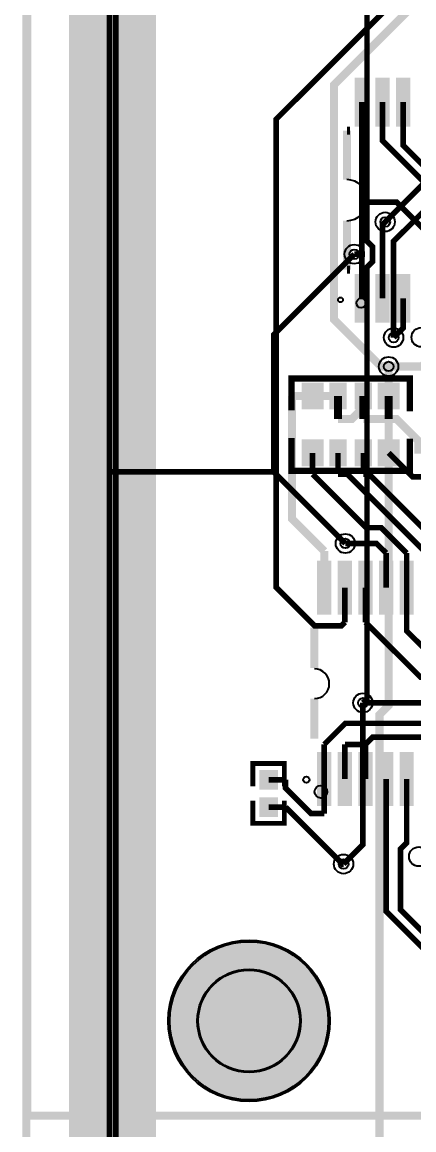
# Model space of a CAD drawing. Header units: millimetres. Extents: x 0 to 210, y -1 to 136.
# Drawn here: x -0.21 to 12.15, y 34.76 to 69.76 of the extents above; entities that cross this region are included whole.
import ezdxf

# ---------------------------------------------------------------- set-up
doc = ezdxf.new("R2010")
doc.units = ezdxf.units.MM
for name, color, linetype, true_color in [('BoardOutLine', 7, 'Continuous', 0xff00ff), ('BottomLayer', 7, 'Continuous', 0x0000ff), ('BottomSolderMaskLayer', 7, 'Continuous', 0xaa00ff), ('Document', 7, 'Continuous', 0xffffff), ('Hole', 7, 'Continuous', 0x222222), ('Multi-Layer', 7, 'Continuous', 0xc0c0c0), ('TopLayer', 7, 'Continuous', 0xff0000), ('TopPasteMaskLayer', 7, 'Continuous', 0x808080), ('TopSilkLayer', 7, 'Continuous', 0xffcc00), ('TopSolderMaskLayer', 7, 'Continuous', 0x800080)]:
    doc.layers.add(name, color=color, linetype=linetype, true_color=true_color)

msp = doc.modelspace()

# ---------------------------------------------------------------- hatches: boundary and pattern name
at = {"layer": 'BottomSolderMaskLayer'}
msp.add_hatch(color=256, dxfattribs=at).paths.add_polyline_path([(4.399, 38.204, 1), (9.5, 38.204, 1)])
at = {"layer": 'TopLayer'}
for points in [[(10.312, 67.982), (10.711, 67.982), (10.711, 66.488), (10.312, 66.488)], [(10.962, 67.982), (11.362, 67.982), (11.362, 66.488), (10.962, 66.488)], [(11.612, 67.982), (12.012, 67.982), (12.012, 66.488), (11.612, 66.488)], [(10.312, 61.782), (10.711, 61.782), (10.711, 60.288), (10.312, 60.288)], [(10.962, 61.782), (11.362, 61.782), (11.362, 60.288), (10.962, 60.288)], [(11.612, 61.782), (12.012, 61.782), (12.012, 60.288), (11.612, 60.288)], [(9.282, 57.548), (8.632, 57.548), (8.632, 58.348), (9.282, 58.348)], [(10.006, 57.548), (9.506, 57.548), (9.506, 58.348), (10.006, 58.348)], [(10.807, 57.548), (10.307, 57.548), (10.307, 58.348), (10.807, 58.348)], [(11.681, 57.548), (11.031, 57.548), (11.031, 58.348), (11.681, 58.348)], [(9.282, 55.749), (8.632, 55.749), (8.632, 56.549), (9.282, 56.549)], [(10.006, 55.749), (9.506, 55.749), (9.506, 56.549), (10.006, 56.549)], [(10.807, 55.749), (10.307, 55.749), (10.307, 56.549), (10.807, 56.549)], [(11.681, 55.749), (11.031, 55.749), (11.031, 56.549), (11.681, 56.549)], [(9.125, 52.717), (9.525, 52.717), (9.525, 51.067), (9.125, 51.067)], [(9.775, 52.717), (10.175, 52.717), (10.175, 51.067), (9.775, 51.067)], [(10.425, 52.717), (10.825, 52.717), (10.825, 51.067), (10.425, 51.067)], [(11.075, 52.717), (11.475, 52.717), (11.475, 51.067), (11.075, 51.067)], [(11.725, 52.717), (12.125, 52.717), (12.125, 51.067), (11.725, 51.067)], [(9.125, 46.672), (9.525, 46.672), (9.525, 45.022), (9.125, 45.022)], [(9.775, 46.672), (10.175, 46.672), (10.175, 45.022), (9.775, 45.022)], [(10.425, 46.672), (10.825, 46.672), (10.825, 45.022), (10.425, 45.022)], [(11.075, 46.672), (11.475, 46.672), (11.475, 45.022), (11.075, 45.022)], [(11.725, 46.672), (12.125, 46.672), (12.125, 45.022), (11.725, 45.022)], [(7.836, 45.54), (7.296, 45.54), (7.296, 46.106), (7.836, 46.106)], [(7.836, 45.24), (7.296, 45.24), (7.296, 44.674), (7.836, 44.674)]]:
    msp.add_hatch(color=256, dxfattribs=at).paths.add_polyline_path(points)
at = {"layer": 'TopPasteMaskLayer'}
for points in [[(10.312, 67.982), (10.711, 67.982), (10.711, 66.488), (10.312, 66.488)], [(10.962, 67.982), (11.362, 67.982), (11.362, 66.488), (10.962, 66.488)], [(11.612, 67.982), (12.012, 67.982), (12.012, 66.488), (11.612, 66.488)], [(10.312, 61.782), (10.711, 61.782), (10.711, 60.288), (10.312, 60.288)], [(10.962, 61.782), (11.362, 61.782), (11.362, 60.288), (10.962, 60.288)], [(11.612, 61.782), (12.012, 61.782), (12.012, 60.288), (11.612, 60.288)], [(9.282, 57.548), (8.632, 57.548), (8.632, 58.348), (9.282, 58.348)], [(10.006, 57.548), (9.506, 57.548), (9.506, 58.348), (10.006, 58.348)], [(10.807, 57.548), (10.307, 57.548), (10.307, 58.348), (10.807, 58.348)], [(11.681, 57.548), (11.031, 57.548), (11.031, 58.348), (11.681, 58.348)], [(9.282, 55.749), (8.632, 55.749), (8.632, 56.549), (9.282, 56.549)], [(10.006, 55.749), (9.506, 55.749), (9.506, 56.549), (10.006, 56.549)], [(10.807, 55.749), (10.307, 55.749), (10.307, 56.549), (10.807, 56.549)], [(11.681, 55.749), (11.031, 55.749), (11.031, 56.549), (11.681, 56.549)], [(9.125, 52.717), (9.525, 52.717), (9.525, 51.067), (9.125, 51.067)], [(9.775, 52.717), (10.175, 52.717), (10.175, 51.067), (9.775, 51.067)], [(10.425, 52.717), (10.825, 52.717), (10.825, 51.067), (10.425, 51.067)], [(11.075, 52.717), (11.475, 52.717), (11.475, 51.067), (11.075, 51.067)], [(11.725, 52.717), (12.125, 52.717), (12.125, 51.067), (11.725, 51.067)], [(9.125, 46.672), (9.525, 46.672), (9.525, 45.022), (9.125, 45.022)], [(9.775, 46.672), (10.175, 46.672), (10.175, 45.022), (9.775, 45.022)], [(10.425, 46.672), (10.825, 46.672), (10.825, 45.022), (10.425, 45.022)], [(11.075, 46.672), (11.475, 46.672), (11.475, 45.022), (11.075, 45.022)], [(11.725, 46.672), (12.125, 46.672), (12.125, 45.022), (11.725, 45.022)], [(7.796, 45.525), (7.336, 45.525), (7.296, 45.565), (7.296, 46.066), (7.336, 46.106), (7.796, 46.106), (7.836, 46.066), (7.836, 45.565)], [(7.796, 45.255), (7.336, 45.255), (7.296, 45.215), (7.296, 44.714), (7.336, 44.674), (7.796, 44.674), (7.836, 44.714), (7.836, 45.215)]]:
    msp.add_hatch(color=256, dxfattribs=at).paths.add_polyline_path(points)
at = {"layer": 'TopSolderMaskLayer'}
for points in [[(10.286, 68.007), (10.737, 68.007), (10.737, 66.463), (10.286, 66.463)], [(10.936, 68.007), (11.387, 68.007), (11.387, 66.463), (10.936, 66.463)], [(11.586, 68.007), (12.037, 68.007), (12.037, 66.463), (11.586, 66.463)], [(10.286, 61.807), (10.737, 61.807), (10.737, 60.263), (10.286, 60.263)], [(10.936, 61.807), (11.387, 61.807), (11.387, 60.263), (10.936, 60.263)], [(11.586, 61.807), (12.037, 61.807), (12.037, 60.263), (11.586, 60.263)], [(9.307, 57.523), (8.606, 57.523), (8.606, 58.374), (9.307, 58.374)], [(10.032, 57.523), (9.481, 57.523), (9.481, 58.374), (10.032, 58.374)], [(10.832, 57.523), (10.281, 57.523), (10.281, 58.374), (10.832, 58.374)], [(11.707, 57.523), (11.006, 57.523), (11.006, 58.374), (11.707, 58.374)], [(9.307, 55.723), (8.606, 55.723), (8.606, 56.574), (9.307, 56.574)], [(10.032, 55.723), (9.481, 55.723), (9.481, 56.574), (10.032, 56.574)], [(10.832, 55.723), (10.281, 55.723), (10.281, 56.574), (10.832, 56.574)], [(11.707, 55.723), (11.006, 55.723), (11.006, 56.574), (11.707, 56.574)], [(9.099, 52.743), (9.55, 52.743), (9.55, 51.042), (9.099, 51.042)], [(9.749, 52.743), (10.2, 52.743), (10.2, 51.042), (9.749, 51.042)], [(10.399, 52.743), (10.85, 52.743), (10.85, 51.042), (10.399, 51.042)], [(11.049, 52.743), (11.5, 52.743), (11.5, 51.042), (11.049, 51.042)], [(11.699, 52.743), (12.15, 52.743), (12.15, 51.042), (11.699, 51.042)], [(9.099, 46.697), (9.55, 46.697), (9.55, 44.997), (9.099, 44.997)], [(9.749, 46.697), (10.2, 46.697), (10.2, 44.997), (9.749, 44.997)], [(10.399, 46.697), (10.85, 46.697), (10.85, 44.997), (10.399, 44.997)], [(11.049, 46.697), (11.5, 46.697), (11.5, 44.997), (11.049, 44.997)], [(11.699, 46.697), (12.15, 46.697), (12.15, 44.997), (11.699, 44.997)], [(7.86, 45.513), (7.271, 45.513), (7.271, 46.132), (7.86, 46.132)], [(7.86, 45.266), (7.271, 45.266), (7.271, 44.648), (7.86, 44.648)], [(4.399, 38.204, 1), (9.5, 38.204, 1)]]:
    msp.add_hatch(color=256, dxfattribs=at).paths.add_polyline_path(points)

# ---------------------------------------------------------------- linework, layer by layer
at = {"layer": 'BoardOutLine', "const_width": 0.254}
msp.add_lwpolyline([(-0.086, 135.625), (209.914, 135.625), (209.914, -0.375), (-0.086, -0.375), (-0.086, 135.625)], close=True, dxfattribs=at)
at = {"layer": 'BottomLayer'}
for points, const_width in [([(4.612, 93.297), (2.54, 88.47), (2.54, 12.613), (3.911, 11.241), (8.686, 11.241)], 2.54), ([(2.54, 79.655), (2.54, 55.551)], 0.178), ([(10.544, 48.253), (10.673, 48.381), (10.673, 62.019), (10.844, 62.191), (10.844, 62.666), (10.673, 62.838), (10.673, 77.213), (11.606, 78.147)], 0.178), ([(13.148, 65.641), (13.148, 65.349), (11.247, 63.448)], 0.178), ([(11.514, 59.795), (11.514, 62.835), (13.586, 64.907)], 0.178), ([(7.727, 55.551), (7.727, 59.885), (10.271, 62.429)], 0.178), ([(12.268, 28.767), (11.068, 29.967), (11.068, 47.877), (11.356, 48.166), (11.356, 58.88)], 0.254), ([(2.54, 55.551), (7.727, 55.551)], 0.178), ([(2.54, 55.551), (2.54, 12.613), (3.911, 11.241), (8.686, 11.241)], 0.178), ([(7.727, 55.551), (9.99, 53.287)], 0.178), ([(10.544, 48.253), (10.544, 43.77), (9.933, 43.158)], 0.178)]:
    msp.add_lwpolyline(points, dxfattribs=dict(at, const_width=const_width))
at = {"layer": 'BottomSolderMaskLayer'}
for centre, radius in [((6.949, 38.204), 2.551), ((6.948, 38.204), 1.633)]:
    msp.add_circle(centre, radius, dxfattribs=at)
at = {"layer": 'Document'}
for centre, radius in [((10.487, 60.885), 0.15), ((9.217, 45.441), 0.2)]:
    msp.add_circle(centre, radius, dxfattribs=at)
at = {"layer": 'Hole'}
for centre in [(11.247, 63.448), (10.271, 62.428), (11.514, 59.794), (11.356, 58.88), (9.99, 53.287), (10.544, 48.253), (9.933, 43.158)]:
    msp.add_circle(centre, 0.153, dxfattribs=at)
at = {"layer": 'Multi-Layer'}
for centre, radius in [((11.247, 63.448), 0.305), ((10.271, 62.428), 0.305), ((11.514, 59.794), 0.305), ((12.382, 59.802), 0.305), ((11.356, 58.88), 0.305), ((9.99, 53.287), 0.305), ((10.544, 48.253), 0.305), ((9.933, 43.158), 0.305), ((12.304, 43.394), 0.305), ((6.949, 38.204), 2.5), ((6.948, 38.204), 1.6)]:
    msp.add_circle(centre, radius, dxfattribs=at)
at = {"layer": 'TopLayer'}
for points, const_width in [([(7.798, 86.106), (2.743, 78.754), (2.743, 11.216), (7.061, 6.898), (127.33, 6.898)], 2.54), ([(7.798, 86.106), (2.743, 78.754), (2.743, 11.216), (7.061, 6.898), (13.35, 6.898)], 0.178), ([(20.846, 73.554), (14.664, 73.554), (7.81, 66.7), (7.81, 51.897), (9.025, 50.682), (9.857, 50.682), (9.975, 50.8)], 0.178), ([(21.108, 71.948), (13.797, 71.948), (9.635, 67.786), (9.635, 60.362), (11.117, 58.88), (11.356, 58.88)], 0.254), ([(10.512, 67.235), (10.512, 64.069)], 0.178), ([(11.162, 67.235), (11.162, 66.221)], 0.178), ([(11.812, 67.235), (11.812, 66.221)], 0.178), ([(11.162, 66.221), (11.162, 66.015), (14.007, 63.17), (21.108, 63.17)], 0.178), ([(11.812, 66.221), (11.812, 65.871), (13.444, 64.239), (21.707, 64.239), (22.21, 63.736)], 0.178), ([(10.512, 64.069), (10.512, 62.429)], 0.178), ([(13.112, 62.049), (13.112, 62.571), (11.614, 64.069), (10.512, 64.069)], 0.178), ([(11.162, 61.035), (11.162, 63.363), (11.247, 63.448)], 0.178), ([(125.426, 62.103), (126.561, 63.239), (128.861, 63.239), (129.034, 63.066), (129.034, 60.221), (115.298, 46.485), (81.856, 46.485), (78.878, 43.507), (35.456, 43.507), (32.486, 46.477), (17.888, 46.477), (16.762, 47.604), (9.989, 47.604), (9.325, 46.94)], 0.178), ([(10.271, 62.429), (10.512, 62.429)], 0.178), ([(10.512, 62.429), (10.512, 61.035)], 0.178), ([(11.812, 61.035), (11.812, 60.092), (11.514, 59.795)], 0.178), ([(11.356, 58.88), (12.395, 58.88), (13.473, 59.958), (16.362, 59.958)], 0.254), ([(11.356, 58.88), (11.356, 57.949)], 0.254), ([(8.957, 57.949), (8.301, 57.949)], 0.254), ([(9.325, 53.048), (8.301, 54.071), (8.301, 57.949)], 0.254), ([(8.957, 57.949), (9.612, 57.949)], 0.254), ([(9.757, 57.584), (9.612, 57.728), (9.612, 57.949)], 0.254), ([(9.757, 57.949), (9.757, 57.584)], 0.254), ([(10.557, 57.949), (10.557, 57.584)], 0.254), ([(11.356, 57.631), (11.356, 57.949)], 0.254), ([(11.356, 57.631), (11.356, 57.312)], 0.254), ([(9.757, 57.584), (9.757, 57.218)], 0.254), ([(10.557, 57.584), (10.191, 57.218), (9.757, 57.218)], 0.254), ([(10.557, 57.584), (10.557, 57.218)], 0.254), ([(11.356, 57.312), (11.356, 57.218)], 0.254), ([(11.356, 57.218), (10.557, 57.218)], 0.254), ([(11.356, 57.218), (11.603, 57.218), (12.289, 56.532), (12.289, 56.123)], 0.254), ([(8.957, 56.149), (8.957, 55.481)], 0.178), ([(9.757, 56.149), (9.757, 55.481)], 0.178), ([(10.557, 56.149), (10.557, 55.481)], 0.178), ([(11.356, 56.149), (12.109, 55.397), (13.454, 55.397)], 0.178), ([(8.957, 55.481), (10.651, 53.787), (11.122, 53.787), (11.925, 52.985)], 0.178), ([(12.575, 52.985), (12.547, 52.985), (10.051, 55.481), (9.757, 55.481)], 0.178), ([(13.225, 52.985), (10.728, 55.481), (10.557, 55.481)], 0.178), ([(9.99, 53.287), (10.972, 53.287), (11.275, 52.985)], 0.178), ([(9.325, 51.892), (9.325, 53.048)], 0.254), ([(11.275, 51.892), (11.275, 52.985)], 0.178), ([(11.925, 51.892), (11.925, 52.985)], 0.178), ([(9.975, 51.892), (9.975, 50.8)], 0.178), ([(10.625, 51.892), (10.625, 50.8)], 0.178), ([(11.925, 51.892), (11.925, 50.8)], 0.178), ([(10.625, 50.8), (12.358, 49.067), (14.986, 49.067)], 0.178), ([(15.56, 49.641), (12.806, 49.641), (11.925, 50.522), (11.925, 50.8)], 0.178), ([(23.648, 47.93), (22.564, 46.846), (18.113, 46.846), (16.707, 48.253), (10.544, 48.253)], 0.178), ([(9.325, 45.847), (9.325, 46.94)], 0.178), ([(9.975, 45.847), (9.975, 46.94)], 0.178), ([(9.975, 46.94), (10.625, 46.94)], 0.178), ([(16.475, 46.94), (16.251, 47.163), (10.848, 47.163), (10.625, 46.94)], 0.178), ([(10.625, 45.847), (10.625, 46.94)], 0.178), ([(7.566, 45.823), (8.103, 45.823)], 0.178), ([(9.325, 44.755), (8.909, 44.755), (8.103, 45.561), (8.103, 45.823)], 0.178), ([(9.325, 45.301), (9.325, 45.847)], 0.178), ([(11.275, 45.847), (11.275, 41.667), (23.166, 29.776), (23.166, 29.462), (27.049, 25.579), (38.32, 25.579), (39.115, 24.783), (39.115, 23.853), (39.728, 23.24)], 0.178), ([(11.925, 45.847), (11.925, 43.825), (11.731, 43.631), (11.731, 41.717), (23.523, 29.924), (23.523, 29.61), (27.093, 26.04), (41.947, 26.04)], 0.178), ([(9.325, 45.301), (9.325, 44.755)], 0.178), ([(7.566, 44.957), (8.103, 44.957)], 0.178), ([(9.933, 43.158), (9.902, 43.158), (8.103, 44.957)], 0.178)]:
    msp.add_lwpolyline(points, dxfattribs=dict(at, const_width=const_width))
at = {"layer": 'TopSilkLayer'}
for points, const_width in [([(-0.051, 75.884), (-0.051, 35.204), (26.949, 35.204)], 0.254), ([(10.037, 66.335), (10.139, 66.335)], 0.254), ([(10.037, 66.335), (10.037, 64.785)], 0.254), ([(10.037, 61.935), (10.037, 63.485)], 0.254), ([(10.037, 61.935), (10.139, 61.935)], 0.254), ([(8.287, 57.499), (8.287, 58.498), (12.027, 58.499), (12.027, 57.458)], 0.2), ([(12.026, 56.599), (12.026, 55.579), (8.287, 55.578), (8.287, 56.619)], 0.2), ([(9.013, 49.352), (9.013, 50.622)], 0.254), ([(9.013, 47.117), (9.013, 48.387)], 0.254), ([(8.064, 45.616), (8.064, 46.334), (7.067, 46.334), (7.067, 45.616)], 0.152), ([(8.064, 45.164), (8.064, 44.446), (7.067, 44.446), (7.067, 45.164)], 0.152)]:
    msp.add_lwpolyline(points, dxfattribs=dict(at, const_width=const_width))
for centre, radius in [((9.837, 60.985), 0.0762), ((8.76, 45.822), 0.1), ((6.949, 38.204), 2.5)]:
    msp.add_circle(centre, radius, dxfattribs=at)
for centre, radius, start, end in [((10.033, 64.136), 0.649, 270.3561, 89.6394), ((9.013, 48.857), 0.47, 270, 90)]:
    msp.add_arc(centre, radius, start, end, dxfattribs=at)
at = {"layer": 'TopSolderMaskLayer'}
for centre, radius in [((6.949, 38.204), 2.551), ((6.948, 38.204), 1.633)]:
    msp.add_circle(centre, radius, dxfattribs=at)

doc.saveas('drawing.dxf')
